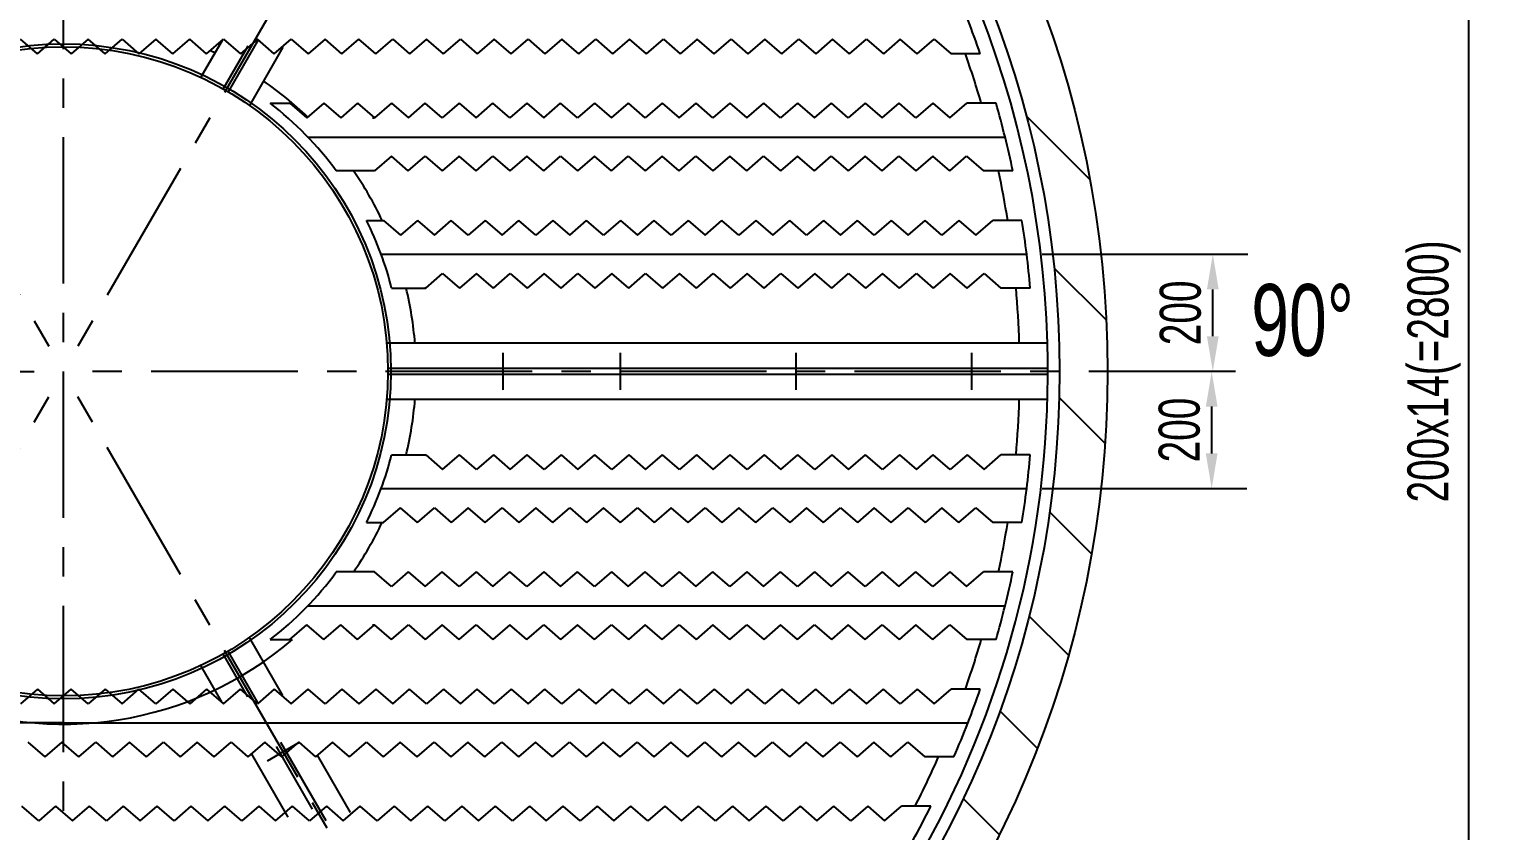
# Model space of a CAD drawing. Extents: x -2 to 23782, y -2 to 16822.
# Drawn here: x 17869 to 20384, y 4878 to 6246 of the extents above; entities that cross this region are included whole.
import ezdxf
from ezdxf.enums import TextEntityAlignment as Align

# ---------------------------------------------------------------- set-up
doc = ezdxf.new("R2010")
doc.units = 0
doc.header["$LTSCALE"] = 200
doc.header["$MEASUREMENT"] = 0
doc.linetypes.add('G', pattern=[2, 1.25, -0.25, 0.25, -0.25])
doc.layers.get('0').update_dxf_attribs({"linetype": 'CONTINUOUS'})
doc.layers.get('DEFPOINTS').update_dxf_attribs({"linetype": 'CONTINUOUS'})
for name, color, linetype in [('01', 7, 'CONTINUOUS'), ('02', 1, 'CONTINUOUS'), ('05', 4, 'G'), ('08', 1, 'CONTINUOUS'), ('11', 3, 'CONTINUOUS')]:
    doc.layers.add(name, color=color, linetype=linetype)
doc.styles.get("Standard").update_dxf_attribs({"font": 'thenor.shx', "width": 0.707, "bigfont": 'hztxt.shx'})
doc.dimstyles.new('INTE', dxfattribs={"dimscale": 20, "dimtxt": 3.5, "dimasz": 3, "dimexe": 3, "dimexo": 0, "dimgap": 1, "dimtad": 1, "dimdec": 3, "dimdsep": 46, "dimtxsty": 'Standard', "dimcen": 0, "dimclrd": 1, "dimclre": 1, "dimclrt": 3, "dimaunit": 1, "dimadec": 0, "dimazin": 0, "dimtfac": 1, "dimtdec": 4, "dimtofl": 0, "dimtmove": 0, "dimatfit": 0, "dimfxl": 0, "dimtzin": 0, "dimarcsym": 0})
doc.dimstyles.new('INTE_CIR_CIR7', dxfattribs={"dimscale": 20, "dimtxt": 3.5, "dimasz": 3, "dimexe": 3, "dimexo": 0, "dimgap": 1, "dimtad": 1, "dimtoh": 1, "dimdec": 3, "dimdsep": 46, "dimtxsty": 'Standard', "dimcen": 0, "dimclrd": 1, "dimclre": 1, "dimclrt": 3, "dimadec": 0, "dimazin": 0, "dimtfac": 1, "dimtdec": 4, "dimtmove": 0, "dimatfit": 3, "dimfxl": 0, "dimtzin": 0, "dimarcsym": 0})

# ---------------------------------------------------------------- blocks, each defined once
blk = doc.blocks.new('*D358')
at = {"color": 1, "linetype": 'ByBlock'}
for p, q in [((18859.1, 7062), (20384.4, 7062)), ((20324.4, 7002), (20324.4, 4322)), ((18859.1, 4262), (20384.4, 4262))]:
    blk.add_line(p, q, dxfattribs=at)
for points in [[(20314.4, 7002), (20334.4, 7002), (20324.4, 7062)], [(20314.4, 4322), (20334.4, 4322), (20324.4, 4262)]]:
    blk.add_solid(points, dxfattribs=at)
at = {"layer": 'DEFPOINTS', "color": 0, "linetype": 'ByBlock'}
for p in [(18859.1, 7062), (18859.1, 4262), (20324.4, 4262)]:
    blk.add_point(p, dxfattribs=at)
at = {"color": 3, "linetype": 'ByBlock', "insert": (20265.9, 5662), "char_height": 70, "attachment_point": 5, "rotation": 90}
blk.add_mtext('200x14(=2800)', dxfattribs=at)
blk = doc.blocks.new('*D359')
at = {"color": 1, "linetype": 'ByBlock'}
for p, q in [((19596.9, 5862), (19948.3, 5862)), ((19888.3, 5722), (19888.3, 5802)), ((19926.8, 5662), (19828.3, 5662))]:
    blk.add_line(p, q, dxfattribs=at)
for points in [[(19878.3, 5802), (19898.3, 5802), (19888.3, 5862)], [(19878.3, 5722), (19898.3, 5722), (19888.3, 5662)]]:
    blk.add_solid(points, dxfattribs=at)
at = {"layer": 'DEFPOINTS', "color": 0, "linetype": 'ByBlock'}
for p in [(19596.9, 5862), (19888.3, 5862), (19926.8, 5662)]:
    blk.add_point(p, dxfattribs=at)
at = {"color": 3, "linetype": 'ByBlock', "insert": (19833.3, 5762), "char_height": 70, "attachment_point": 5, "rotation": 90}
blk.add_mtext('200', dxfattribs=at)
blk = doc.blocks.new('*D360')
at = {"color": 1, "linetype": 'ByBlock'}
for p, q in [((19926.8, 5662), (19826.4, 5662)), ((19886.4, 5522), (19886.4, 5602)), ((19596.9, 5462), (19946.4, 5462))]:
    blk.add_line(p, q, dxfattribs=at)
for points in [[(19876.4, 5602), (19896.4, 5602), (19886.4, 5662)], [(19876.4, 5522), (19896.4, 5522), (19886.4, 5462)]]:
    blk.add_solid(points, dxfattribs=at)
at = {"layer": 'DEFPOINTS', "color": 0, "linetype": 'ByBlock'}
for p in [(19886.4, 5662), (19926.8, 5662), (19596.9, 5462)]:
    blk.add_point(p, dxfattribs=at)
at = {"color": 3, "linetype": 'ByBlock', "insert": (19831.4, 5562), "char_height": 70, "attachment_point": 5, "rotation": 90}
blk.add_mtext('200', dxfattribs=at)

msp = doc.modelspace()

# ---------------------------------------------------------------- hatches: boundary and pattern name
at = {"layer": '02'}
h = msp.add_hatch(dxfattribs=at)
h.set_pattern_fill('ANSI31', color=256, scale=1200, angle=90, style=0)
edge = h.paths.add_edge_path(flags=16)
edge.add_arc((17926.8414, 5662.0495), 1700, 0, 360)
edge = h.paths.add_edge_path()
edge.add_arc((17926.8414, 5662.0495), 1782, 0, 360)

# ---------------------------------------------------------------- linework, layer by layer
at = {"layer": '01'}
for p, q in [((17882.6298, 6204.2995), (17853.7598, 6229.2995)), ((17882.6298, 6204.2995), (17911.4998, 6229.2995)), ((17911.4998, 6229.2995), (17940.3698, 6204.2995)), ((17969.2398, 6229.2995), (17940.3698, 6204.2995)), ((17998.1098, 6204.2995), (17969.2398, 6229.2995)), ((17998.1098, 6204.2995), (18026.9798, 6229.2995)), ((18026.9798, 6229.2995), (18055.8498, 6204.2995)), ((18084.7198, 6229.2995), (18055.8498, 6204.2995)), ((18113.5898, 6204.2995), (18084.7198, 6229.2995)), ((18113.5898, 6204.2995), (18142.4598, 6229.2995)), ((18171.3298, 6204.2995), (18142.4598, 6229.2995)), ((18197.6359, 6227.0794), (18161.2305, 6164.0234)), ((18171.3298, 6204.2995), (18200.1998, 6229.2995)), ((18241.5895, 6217.2093), (18199.5, 6144.3081)), ((18200.1998, 6229.2995), (18229.0698, 6204.2995)), ((18259.3912, 6228.0427), (18208.1603, 6139.3081)), ((18257.9398, 6229.2995), (18229.0698, 6204.2995)), ((18301.6357, 6215.2122), (18244.369, 6116.0234)), ((18286.8098, 6204.2995), (18257.9398, 6229.2995)), ((18286.8098, 6204.2995), (18315.6798, 6229.2995)), ((18315.6798, 6229.2995), (18344.5498, 6204.2995)), ((18373.4198, 6229.2995), (18344.5498, 6204.2995)), ((18402.2898, 6204.2995), (18373.4198, 6229.2995)), ((18402.2898, 6204.2995), (18431.1598, 6229.2995)), ((18460.0298, 6204.2995), (18431.1598, 6229.2995)), ((18460.0298, 6204.2995), (18488.8998, 6229.2995)), ((18488.8998, 6229.2995), (18517.7698, 6204.2995)), ((18546.6398, 6229.2995), (18517.7698, 6204.2995)), ((18575.5098, 6204.2995), (18546.6398, 6229.2995)), ((18575.5098, 6204.2995), (18604.3798, 6229.2995)), ((18604.3798, 6229.2995), (18633.2498, 6204.2995)), ((18662.1198, 6229.2995), (18633.2498, 6204.2995)), ((18690.9898, 6204.2995), (18662.1198, 6229.2995)), ((18690.9898, 6204.2995), (18719.8598, 6229.2995)), ((18719.8598, 6229.2995), (18748.7298, 6204.2995)), ((18777.5998, 6229.2995), (18748.7298, 6204.2995)), ((18806.4698, 6204.2995), (18777.5998, 6229.2995)), ((18806.4698, 6204.2995), (18835.3398, 6229.2995)), ((18835.3398, 6229.2995), (18864.2098, 6204.2995)), ((18893.0798, 6229.2995), (18864.2098, 6204.2995)), ((18921.9498, 6204.2995), (18893.0798, 6229.2995)), ((18921.9498, 6204.2995), (18950.8198, 6229.2995)), ((18950.8198, 6229.2995), (18979.6898, 6204.2995)), ((19008.5598, 6229.2995), (18979.6898, 6204.2995)), ((19037.4298, 6204.2995), (19008.5598, 6229.2995)), ((19037.4298, 6204.2995), (19066.2998, 6229.2995)), ((19066.2998, 6229.2995), (19095.1698, 6204.2995)), ((19124.0398, 6229.2995), (19095.1698, 6204.2995)), ((19152.9098, 6204.2995), (19124.0398, 6229.2995)), ((19152.9098, 6204.2995), (19181.7798, 6229.2995)), ((19181.7798, 6229.2995), (19210.6498, 6204.2995)), ((19239.5198, 6229.2995), (19210.6498, 6204.2995)), ((19268.3898, 6204.2995), (19239.5198, 6229.2995)), ((19268.3898, 6204.2995), (19297.2598, 6229.2995)), ((19297.2598, 6229.2995), (19326.1298, 6204.2995)), ((19354.9998, 6229.2995), (19326.1298, 6204.2995)), ((19383.8698, 6204.2995), (19354.9998, 6229.2995)), ((19383.8698, 6204.2995), (19412.7398, 6229.2995)), ((19412.7398, 6229.2995), (19441.6098, 6204.2995)), ((19491.6098, 6204.2995), (19441.6098, 6204.2995)), ((18279.7563, 6119.7995), (18313.5816, 6119.7995)), ((18313.5816, 6119.7995), (18342.4516, 6094.7995)), ((18371.3216, 6119.7995), (18342.4516, 6094.7995)), ((18371.3216, 6119.7995), (18400.1916, 6094.7995)), ((18429.0616, 6119.7995), (18400.1916, 6094.7995)), ((18429.0616, 6119.7995), (18457.9316, 6094.7995)), ((18486.8016, 6119.7995), (18457.9316, 6094.7995)), ((18486.8016, 6119.7995), (18515.6716, 6094.7995)), ((18515.6716, 6094.7995), (18544.5416, 6119.7995)), ((18573.4116, 6094.7995), (18544.5416, 6119.7995)), ((18602.2816, 6119.7995), (18573.4116, 6094.7995)), ((18602.2816, 6119.7995), (18631.1516, 6094.7995)), ((18631.1516, 6094.7995), (18660.0216, 6119.7995)), ((18688.8916, 6094.7995), (18660.0216, 6119.7995)), ((18717.7616, 6119.7995), (18688.8916, 6094.7995)), ((18717.7616, 6119.7995), (18746.6316, 6094.7995)), ((18746.6316, 6094.7995), (18775.5016, 6119.7995)), ((18804.3716, 6094.7995), (18775.5016, 6119.7995)), ((18833.2416, 6119.7995), (18804.3716, 6094.7995)), ((18833.2416, 6119.7995), (18862.1116, 6094.7995)), ((18862.1116, 6094.7995), (18890.9816, 6119.7995)), ((18919.8516, 6094.7995), (18890.9816, 6119.7995)), ((18948.7216, 6119.7995), (18919.8516, 6094.7995)), ((18948.7216, 6119.7995), (18977.5916, 6094.7995)), ((18977.5916, 6094.7995), (19006.4616, 6119.7995)), ((19035.3316, 6094.7995), (19006.4616, 6119.7995)), ((19064.2016, 6119.7995), (19035.3316, 6094.7995)), ((19064.2016, 6119.7995), (19093.0716, 6094.7995)), ((19093.0716, 6094.7995), (19121.9416, 6119.7995)), ((19150.8116, 6094.7995), (19121.9416, 6119.7995)), ((19179.6816, 6119.7995), (19150.8116, 6094.7995)), ((19179.6816, 6119.7995), (19208.5516, 6094.7995)), ((19208.5516, 6094.7995), (19237.4216, 6119.7995)), ((19266.2916, 6094.7995), (19237.4216, 6119.7995)), ((19295.1616, 6119.7995), (19266.2916, 6094.7995)), ((19295.1616, 6119.7995), (19324.0316, 6094.7995)), ((19324.0316, 6094.7995), (19352.9016, 6119.7995)), ((19381.7716, 6094.7995), (19352.9016, 6119.7995)), ((19410.6416, 6119.7995), (19381.7716, 6094.7995)), ((19410.6416, 6119.7995), (19439.5116, 6094.7995)), ((19439.5116, 6094.7995), (19468.3816, 6119.7995)), ((19518.3816, 6119.7995), (19468.3816, 6119.7995)), ((18454.3763, 6094.7995), (18457.9316, 6094.7995)), ((18344.0752, 6062.0495), (19533.8682, 6062.0495)), ((18486.7, 6029.2995), (18457.83, 6004.2995)), ((18515.57, 6004.2995), (18486.7, 6029.2995)), ((18515.57, 6004.2995), (18544.44, 6029.2995)), ((18544.44, 6029.2995), (18573.31, 6004.2995)), ((18602.18, 6029.2995), (18573.31, 6004.2995)), ((18631.05, 6004.2995), (18602.18, 6029.2995)), ((18631.05, 6004.2995), (18659.92, 6029.2995)), ((18659.92, 6029.2995), (18688.79, 6004.2995)), ((18717.66, 6029.2995), (18688.79, 6004.2995)), ((18746.53, 6004.2995), (18717.66, 6029.2995)), ((18746.53, 6004.2995), (18775.4, 6029.2995)), ((18775.4, 6029.2995), (18804.27, 6004.2995)), ((18833.14, 6029.2995), (18804.27, 6004.2995)), ((18862.01, 6004.2995), (18833.14, 6029.2995)), ((18862.01, 6004.2995), (18890.88, 6029.2995)), ((18890.88, 6029.2995), (18919.75, 6004.2995)), ((18948.62, 6029.2995), (18919.75, 6004.2995)), ((18977.49, 6004.2995), (18948.62, 6029.2995)), ((18977.49, 6004.2995), (19006.36, 6029.2995)), ((19006.36, 6029.2995), (19035.23, 6004.2995)), ((19064.1, 6029.2995), (19035.23, 6004.2995)), ((19092.97, 6004.2995), (19064.1, 6029.2995)), ((19092.97, 6004.2995), (19121.84, 6029.2995)), ((19121.84, 6029.2995), (19150.71, 6004.2995)), ((19179.58, 6029.2995), (19150.71, 6004.2995)), ((19208.45, 6004.2995), (19179.58, 6029.2995)), ((19208.45, 6004.2995), (19237.32, 6029.2995)), ((19237.32, 6029.2995), (19266.19, 6004.2995)), ((19295.06, 6029.2995), (19266.19, 6004.2995)), ((19323.93, 6004.2995), (19295.06, 6029.2995)), ((19323.93, 6004.2995), (19352.8, 6029.2995)), ((19352.8, 6029.2995), (19381.67, 6004.2995)), ((19410.54, 6029.2995), (19381.67, 6004.2995)), ((19439.41, 6004.2995), (19410.54, 6029.2995)), ((19439.41, 6004.2995), (19468.28, 6029.2995)), ((19468.28, 6029.2995), (19497.15, 6004.2995)), ((18457.83, 6004.2995), (18392.6192, 6004.2995)), ((19547.15, 6004.2995), (19497.15, 6004.2995)), ((18444.1894, 5919.7995), (18473.4004, 5919.7995)), ((18473.4004, 5919.7995), (18502.2704, 5894.7995)), ((18531.1404, 5919.7995), (18502.2704, 5894.7995)), ((18531.1404, 5919.7995), (18560.0104, 5894.7995)), ((18560.0104, 5894.7995), (18588.8804, 5919.7995)), ((18617.7504, 5894.7995), (18588.8804, 5919.7995)), ((18646.6204, 5919.7995), (18617.7504, 5894.7995)), ((18646.6204, 5919.7995), (18675.4904, 5894.7995)), ((18675.4904, 5894.7995), (18704.3604, 5919.7995)), ((18733.2304, 5894.7995), (18704.3604, 5919.7995)), ((18762.1004, 5919.7995), (18733.2304, 5894.7995)), ((18762.1004, 5919.7995), (18790.9704, 5894.7995)), ((18790.9704, 5894.7995), (18819.8404, 5919.7995)), ((18848.7104, 5894.7995), (18819.8404, 5919.7995)), ((18877.5804, 5919.7995), (18848.7104, 5894.7995)), ((18877.5804, 5919.7995), (18906.4504, 5894.7995)), ((18906.4504, 5894.7995), (18935.3204, 5919.7995)), ((18964.1904, 5894.7995), (18935.3204, 5919.7995)), ((18993.0604, 5919.7995), (18964.1904, 5894.7995)), ((18993.0604, 5919.7995), (19021.9304, 5894.7995)), ((19021.9304, 5894.7995), (19050.8004, 5919.7995)), ((19079.6704, 5894.7995), (19050.8004, 5919.7995)), ((19108.5404, 5919.7995), (19079.6704, 5894.7995)), ((19108.5404, 5919.7995), (19137.4104, 5894.7995)), ((19137.4104, 5894.7995), (19166.2804, 5919.7995)), ((19195.1504, 5894.7995), (19166.2804, 5919.7995)), ((19224.0204, 5919.7995), (19195.1504, 5894.7995)), ((19224.0204, 5919.7995), (19252.8904, 5894.7995)), ((19252.8904, 5894.7995), (19281.7604, 5919.7995)), ((19310.6304, 5894.7995), (19281.7604, 5919.7995)), ((19339.5004, 5919.7995), (19310.6304, 5894.7995)), ((19339.5004, 5919.7995), (19368.3704, 5894.7995)), ((19368.3704, 5894.7995), (19397.2404, 5919.7995)), ((19426.1104, 5894.7995), (19397.2404, 5919.7995)), ((19454.9804, 5919.7995), (19426.1104, 5894.7995)), ((19454.9804, 5919.7995), (19483.8504, 5894.7995)), ((19483.8504, 5894.7995), (19512.7204, 5919.7995)), ((19562.7204, 5919.7995), (19512.7204, 5919.7995)), ((18469.1365, 5862.0495), (19570.7803, 5862.0495)), ((18545.2008, 5804.2995), (18574.0708, 5829.2995)), ((18574.0708, 5829.2995), (18602.9408, 5804.2995)), ((18631.8108, 5829.2995), (18602.9408, 5804.2995)), ((18660.6808, 5804.2995), (18631.8108, 5829.2995)), ((18660.6808, 5804.2995), (18689.5508, 5829.2995)), ((18689.5508, 5829.2995), (18718.4208, 5804.2995)), ((18747.2908, 5829.2995), (18718.4208, 5804.2995)), ((18776.1608, 5804.2995), (18747.2908, 5829.2995)), ((18776.1608, 5804.2995), (18805.0308, 5829.2995)), ((18805.0308, 5829.2995), (18833.9008, 5804.2995)), ((18862.7708, 5829.2995), (18833.9008, 5804.2995)), ((18891.6408, 5804.2995), (18862.7708, 5829.2995)), ((18891.6408, 5804.2995), (18920.5108, 5829.2995)), ((18920.5108, 5829.2995), (18949.3808, 5804.2995)), ((18978.2508, 5829.2995), (18949.3808, 5804.2995)), ((19007.1208, 5804.2995), (18978.2508, 5829.2995)), ((19007.1208, 5804.2995), (19035.9908, 5829.2995)), ((19035.9908, 5829.2995), (19064.8608, 5804.2995)), ((19093.7308, 5829.2995), (19064.8608, 5804.2995)), ((19122.6008, 5804.2995), (19093.7308, 5829.2995)), ((19122.6008, 5804.2995), (19151.4708, 5829.2995)), ((19151.4708, 5829.2995), (19180.3408, 5804.2995)), ((19209.2108, 5829.2995), (19180.3408, 5804.2995)), ((19238.0808, 5804.2995), (19209.2108, 5829.2995)), ((19238.0808, 5804.2995), (19266.9508, 5829.2995)), ((19266.9508, 5829.2995), (19295.8208, 5804.2995)), ((19324.6908, 5829.2995), (19295.8208, 5804.2995)), ((19353.5608, 5804.2995), (19324.6908, 5829.2995)), ((19353.5608, 5804.2995), (19382.4308, 5829.2995)), ((19382.4308, 5829.2995), (19411.3008, 5804.2995)), ((19440.1708, 5829.2995), (19411.3008, 5804.2995)), ((19469.0408, 5804.2995), (19440.1708, 5829.2995)), ((19469.0408, 5804.2995), (19497.9108, 5829.2995)), ((19497.9108, 5829.2995), (19526.7808, 5804.2995)), ((18487.0636, 5804.2995), (18545.2008, 5804.2995)), ((18543.9727, 5804.2995), (18543.9727, 5805.363)), ((18545.2008, 5804.2995), (18543.9727, 5805.363)), ((19576.7808, 5804.2995), (19526.7808, 5804.2995)), ((19606.1556, 5710.0495), (18478.7581, 5710.0495)), ((19606.834, 5667.0495), (18480.8189, 5667.0495)), ((19606.834, 5657.0495), (18480.8189, 5657.0495)), ((19606.1556, 5614.0495), (18478.7581, 5614.0495)), ((18487.0636, 5519.7995), (18545.2008, 5519.7995)), ((18545.2008, 5519.7995), (18543.9727, 5518.7361)), ((18543.9727, 5519.7995), (18543.9727, 5518.7361)), ((18545.2008, 5519.7995), (18574.0708, 5494.7995)), ((18574.0708, 5494.7995), (18602.9408, 5519.7995)), ((18631.8108, 5494.7995), (18602.9408, 5519.7995)), ((18660.6808, 5519.7995), (18631.8108, 5494.7995)), ((18660.6808, 5519.7995), (18689.5508, 5494.7995)), ((18689.5508, 5494.7995), (18718.4208, 5519.7995)), ((18747.2908, 5494.7995), (18718.4208, 5519.7995)), ((18776.1608, 5519.7995), (18747.2908, 5494.7995)), ((18776.1608, 5519.7995), (18805.0308, 5494.7995)), ((18805.0308, 5494.7995), (18833.9008, 5519.7995)), ((18862.7708, 5494.7995), (18833.9008, 5519.7995)), ((18891.6408, 5519.7995), (18862.7708, 5494.7995)), ((18891.6408, 5519.7995), (18920.5108, 5494.7995)), ((18920.5108, 5494.7995), (18949.3808, 5519.7995)), ((18978.2508, 5494.7995), (18949.3808, 5519.7995)), ((19007.1208, 5519.7995), (18978.2508, 5494.7995)), ((19007.1208, 5519.7995), (19035.9908, 5494.7995)), ((19035.9908, 5494.7995), (19064.8608, 5519.7995)), ((19093.7308, 5494.7995), (19064.8608, 5519.7995)), ((19122.6008, 5519.7995), (19093.7308, 5494.7995)), ((19122.6008, 5519.7995), (19151.4708, 5494.7995)), ((19151.4708, 5494.7995), (19180.3408, 5519.7995)), ((19209.2108, 5494.7995), (19180.3408, 5519.7995)), ((19238.0808, 5519.7995), (19209.2108, 5494.7995)), ((19238.0808, 5519.7995), (19266.9508, 5494.7995)), ((19266.9508, 5494.7995), (19295.8208, 5519.7995)), ((19324.6908, 5494.7995), (19295.8208, 5519.7995)), ((19353.5608, 5519.7995), (19324.6908, 5494.7995)), ((19353.5608, 5519.7995), (19382.4308, 5494.7995)), ((19382.4308, 5494.7995), (19411.3008, 5519.7995)), ((19440.1708, 5494.7995), (19411.3008, 5519.7995)), ((19469.0408, 5519.7995), (19440.1708, 5494.7995)), ((19469.0408, 5519.7995), (19497.9108, 5494.7995)), ((19497.9108, 5494.7995), (19526.7808, 5519.7995)), ((19576.7808, 5519.7995), (19526.7808, 5519.7995)), ((18469.1365, 5462.0495), (19570.7803, 5462.0495)), ((18473.4004, 5404.2995), (18502.2704, 5429.2995)), ((18531.1404, 5404.2995), (18502.2704, 5429.2995)), ((18531.1404, 5404.2995), (18560.0104, 5429.2995)), ((18560.0104, 5429.2995), (18588.8804, 5404.2995)), ((18617.7504, 5429.2995), (18588.8804, 5404.2995)), ((18646.6204, 5404.2995), (18617.7504, 5429.2995)), ((18646.6204, 5404.2995), (18675.4904, 5429.2995)), ((18675.4904, 5429.2995), (18704.3604, 5404.2995)), ((18733.2304, 5429.2995), (18704.3604, 5404.2995)), ((18762.1004, 5404.2995), (18733.2304, 5429.2995)), ((18762.1004, 5404.2995), (18790.9704, 5429.2995)), ((18790.9704, 5429.2995), (18819.8404, 5404.2995)), ((18848.7104, 5429.2995), (18819.8404, 5404.2995)), ((18877.5804, 5404.2995), (18848.7104, 5429.2995)), ((18877.5804, 5404.2995), (18906.4504, 5429.2995)), ((18906.4504, 5429.2995), (18935.3204, 5404.2995)), ((18964.1904, 5429.2995), (18935.3204, 5404.2995)), ((18993.0604, 5404.2995), (18964.1904, 5429.2995)), ((18993.0604, 5404.2995), (19021.9304, 5429.2995)), ((19021.9304, 5429.2995), (19050.8004, 5404.2995)), ((19079.6704, 5429.2995), (19050.8004, 5404.2995)), ((19108.5404, 5404.2995), (19079.6704, 5429.2995)), ((19108.5404, 5404.2995), (19137.4104, 5429.2995)), ((19137.4104, 5429.2995), (19166.2804, 5404.2995)), ((19195.1504, 5429.2995), (19166.2804, 5404.2995)), ((19224.0204, 5404.2995), (19195.1504, 5429.2995)), ((19224.0204, 5404.2995), (19252.8904, 5429.2995)), ((19252.8904, 5429.2995), (19281.7604, 5404.2995)), ((19310.6304, 5429.2995), (19281.7604, 5404.2995)), ((19339.5004, 5404.2995), (19310.6304, 5429.2995)), ((19339.5004, 5404.2995), (19368.3704, 5429.2995)), ((19368.3704, 5429.2995), (19397.2404, 5404.2995)), ((19426.1104, 5429.2995), (19397.2404, 5404.2995)), ((19454.9804, 5404.2995), (19426.1104, 5429.2995)), ((19454.9804, 5404.2995), (19483.8504, 5429.2995)), ((19483.8504, 5429.2995), (19512.7204, 5404.2995)), ((18444.1894, 5404.2995), (18473.4004, 5404.2995)), ((19562.7204, 5404.2995), (19512.7204, 5404.2995)), ((18457.83, 5319.7995), (18392.6192, 5319.7995)), ((18486.7, 5294.7995), (18457.83, 5319.7995)), ((18515.57, 5319.7995), (18486.7, 5294.7995)), ((18515.57, 5319.7995), (18544.44, 5294.7995)), ((18544.44, 5294.7995), (18573.31, 5319.7995)), ((18602.18, 5294.7995), (18573.31, 5319.7995)), ((18631.05, 5319.7995), (18602.18, 5294.7995)), ((18631.05, 5319.7995), (18659.92, 5294.7995)), ((18659.92, 5294.7995), (18688.79, 5319.7995)), ((18717.66, 5294.7995), (18688.79, 5319.7995)), ((18746.53, 5319.7995), (18717.66, 5294.7995)), ((18746.53, 5319.7995), (18775.4, 5294.7995)), ((18775.4, 5294.7995), (18804.27, 5319.7995)), ((18833.14, 5294.7995), (18804.27, 5319.7995)), ((18862.01, 5319.7995), (18833.14, 5294.7995)), ((18862.01, 5319.7995), (18890.88, 5294.7995)), ((18890.88, 5294.7995), (18919.75, 5319.7995)), ((18948.62, 5294.7995), (18919.75, 5319.7995)), ((18977.49, 5319.7995), (18948.62, 5294.7995)), ((18977.49, 5319.7995), (19006.36, 5294.7995)), ((19006.36, 5294.7995), (19035.23, 5319.7995)), ((19064.1, 5294.7995), (19035.23, 5319.7995)), ((19092.97, 5319.7995), (19064.1, 5294.7995)), ((19092.97, 5319.7995), (19121.84, 5294.7995)), ((19121.84, 5294.7995), (19150.71, 5319.7995)), ((19179.58, 5294.7995), (19150.71, 5319.7995)), ((19208.45, 5319.7995), (19179.58, 5294.7995)), ((19208.45, 5319.7995), (19237.32, 5294.7995)), ((19237.32, 5294.7995), (19266.19, 5319.7995)), ((19295.06, 5294.7995), (19266.19, 5319.7995)), ((19323.93, 5319.7995), (19295.06, 5294.7995)), ((19323.93, 5319.7995), (19352.8, 5294.7995)), ((19352.8, 5294.7995), (19381.67, 5319.7995)), ((19410.54, 5294.7995), (19381.67, 5319.7995)), ((19439.41, 5319.7995), (19410.54, 5294.7995)), ((19439.41, 5319.7995), (19468.28, 5294.7995)), ((19468.28, 5294.7995), (19497.15, 5319.7995)), ((19547.15, 5319.7995), (19497.15, 5319.7995)), ((18344.0752, 5262.0495), (19533.8682, 5262.0495)), ((18301.6357, 5108.8868), (18244.369, 5208.0757)), ((18313.5816, 5204.2995), (18342.4516, 5229.2995)), ((18371.3216, 5204.2995), (18342.4516, 5229.2995)), ((18371.3216, 5204.2995), (18400.1916, 5229.2995)), ((18429.0616, 5204.2995), (18400.1916, 5229.2995)), ((18429.0616, 5204.2995), (18457.9316, 5229.2995)), ((18454.3763, 5229.2995), (18457.9316, 5229.2995)), ((18486.8016, 5204.2995), (18457.9316, 5229.2995)), ((18486.8016, 5204.2995), (18515.6716, 5229.2995)), ((18515.6716, 5229.2995), (18544.5416, 5204.2995)), ((18573.4116, 5229.2995), (18544.5416, 5204.2995)), ((18602.2816, 5204.2995), (18573.4116, 5229.2995)), ((18602.2816, 5204.2995), (18631.1516, 5229.2995)), ((18631.1516, 5229.2995), (18660.0216, 5204.2995)), ((18688.8916, 5229.2995), (18660.0216, 5204.2995)), ((18717.7616, 5204.2995), (18688.8916, 5229.2995)), ((18717.7616, 5204.2995), (18746.6316, 5229.2995)), ((18746.6316, 5229.2995), (18775.5016, 5204.2995)), ((18804.3716, 5229.2995), (18775.5016, 5204.2995)), ((18833.2416, 5204.2995), (18804.3716, 5229.2995)), ((18833.2416, 5204.2995), (18862.1116, 5229.2995)), ((18862.1116, 5229.2995), (18890.9816, 5204.2995)), ((18919.8516, 5229.2995), (18890.9816, 5204.2995)), ((18948.7216, 5204.2995), (18919.8516, 5229.2995)), ((18948.7216, 5204.2995), (18977.5916, 5229.2995)), ((18977.5916, 5229.2995), (19006.4616, 5204.2995)), ((19035.3316, 5229.2995), (19006.4616, 5204.2995)), ((19064.2016, 5204.2995), (19035.3316, 5229.2995)), ((19064.2016, 5204.2995), (19093.0716, 5229.2995)), ((19093.0716, 5229.2995), (19121.9416, 5204.2995)), ((19150.8116, 5229.2995), (19121.9416, 5204.2995)), ((19179.6816, 5204.2995), (19150.8116, 5229.2995)), ((19179.6816, 5204.2995), (19208.5516, 5229.2995)), ((19208.5516, 5229.2995), (19237.4216, 5204.2995)), ((19266.2916, 5229.2995), (19237.4216, 5204.2995)), ((19295.1616, 5204.2995), (19266.2916, 5229.2995)), ((19295.1616, 5204.2995), (19324.0316, 5229.2995)), ((19324.0316, 5229.2995), (19352.9016, 5204.2995)), ((19381.7716, 5229.2995), (19352.9016, 5204.2995)), ((19410.6416, 5204.2995), (19381.7716, 5229.2995)), ((19410.6416, 5204.2995), (19439.5116, 5229.2995)), ((19439.5116, 5229.2995), (19468.3816, 5204.2995)), ((18259.3912, 5096.0564), (18208.1603, 5184.791)), ((18279.7563, 5204.2995), (18313.5816, 5204.2995)), ((19518.3816, 5204.2995), (19468.3816, 5204.2995)), ((18197.6359, 5097.0197), (18161.2305, 5160.0757)), ((18241.5895, 5106.8898), (18199.5, 5179.791)), ((17882.6298, 5119.7995), (17853.7598, 5094.7995)), ((17882.6298, 5119.7995), (17911.4998, 5094.7995)), ((17911.4998, 5094.7995), (17940.3698, 5119.7995)), ((17969.2398, 5094.7995), (17940.3698, 5119.7995)), ((17998.1098, 5119.7995), (17969.2398, 5094.7995)), ((17998.1098, 5119.7995), (18026.9798, 5094.7995)), ((18026.9798, 5094.7995), (18055.8498, 5119.7995)), ((18084.7198, 5094.7995), (18055.8498, 5119.7995)), ((18113.5898, 5119.7995), (18084.7198, 5094.7995)), ((18113.5898, 5119.7995), (18142.4598, 5094.7995)), ((18171.3298, 5119.7995), (18142.4598, 5094.7995)), ((18171.3298, 5119.7995), (18200.1998, 5094.7995)), ((18200.1998, 5094.7995), (18229.0698, 5119.7995)), ((18257.9398, 5094.7995), (18229.0698, 5119.7995)), ((18286.8098, 5119.7995), (18257.9398, 5094.7995)), ((18286.8098, 5119.7995), (18315.6798, 5094.7995)), ((18315.6798, 5094.7995), (18344.5498, 5119.7995)), ((18373.4198, 5094.7995), (18344.5498, 5119.7995)), ((18402.2898, 5119.7995), (18373.4198, 5094.7995)), ((18402.2898, 5119.7995), (18431.1598, 5094.7995)), ((18460.0298, 5119.7995), (18431.1598, 5094.7995)), ((18460.0298, 5119.7995), (18488.8998, 5094.7995)), ((18488.8998, 5094.7995), (18517.7698, 5119.7995)), ((18546.6398, 5094.7995), (18517.7698, 5119.7995)), ((18575.5098, 5119.7995), (18546.6398, 5094.7995)), ((18575.5098, 5119.7995), (18604.3798, 5094.7995)), ((18604.3798, 5094.7995), (18633.2498, 5119.7995)), ((18662.1198, 5094.7995), (18633.2498, 5119.7995)), ((18690.9898, 5119.7995), (18662.1198, 5094.7995)), ((18690.9898, 5119.7995), (18719.8598, 5094.7995)), ((18719.8598, 5094.7995), (18748.7298, 5119.7995)), ((18777.5998, 5094.7995), (18748.7298, 5119.7995)), ((18806.4698, 5119.7995), (18777.5998, 5094.7995)), ((18806.4698, 5119.7995), (18835.3398, 5094.7995)), ((18835.3398, 5094.7995), (18864.2098, 5119.7995)), ((18893.0798, 5094.7995), (18864.2098, 5119.7995)), ((18921.9498, 5119.7995), (18893.0798, 5094.7995)), ((18921.9498, 5119.7995), (18950.8198, 5094.7995)), ((18950.8198, 5094.7995), (18979.6898, 5119.7995)), ((19008.5598, 5094.7995), (18979.6898, 5119.7995)), ((19037.4298, 5119.7995), (19008.5598, 5094.7995)), ((19037.4298, 5119.7995), (19066.2998, 5094.7995)), ((19066.2998, 5094.7995), (19095.1698, 5119.7995)), ((19124.0398, 5094.7995), (19095.1698, 5119.7995)), ((19152.9098, 5119.7995), (19124.0398, 5094.7995)), ((19152.9098, 5119.7995), (19181.7798, 5094.7995)), ((19181.7798, 5094.7995), (19210.6498, 5119.7995)), ((19239.5198, 5094.7995), (19210.6498, 5119.7995)), ((19268.3898, 5119.7995), (19239.5198, 5094.7995)), ((19268.3898, 5119.7995), (19297.2598, 5094.7995)), ((19297.2598, 5094.7995), (19326.1298, 5119.7995)), ((19354.9998, 5094.7995), (19326.1298, 5119.7995)), ((19383.8698, 5119.7995), (19354.9998, 5094.7995)), ((19383.8698, 5119.7995), (19412.7398, 5094.7995)), ((19412.7398, 5094.7995), (19441.6098, 5119.7995)), ((19491.6098, 5119.7995), (19441.6098, 5119.7995)), ((17926.8414, 5062.0495), (16383.2952, 5062.0495)), ((17926.8414, 5062.0495), (19470.3877, 5062.0495)), ((17866.5669, 5029.2995), (17895.4369, 5004.2995)), ((17924.3069, 5029.2995), (17895.4369, 5004.2995)), ((17953.1769, 5004.2995), (17924.3069, 5029.2995)), ((17953.1769, 5004.2995), (17982.0469, 5029.2995)), ((17982.0469, 5029.2995), (18010.9169, 5004.2995)), ((18039.7869, 5029.2995), (18010.9169, 5004.2995)), ((18068.6569, 5004.2995), (18039.7869, 5029.2995)), ((18068.6569, 5004.2995), (18097.5269, 5029.2995)), ((18097.5269, 5029.2995), (18126.3969, 5004.2995)), ((18155.2669, 5029.2995), (18126.3969, 5004.2995)), ((18184.1369, 5004.2995), (18155.2669, 5029.2995)), ((18184.1369, 5004.2995), (18213.0069, 5029.2995)), ((18213.0069, 5029.2995), (18241.8769, 5004.2995)), ((18270.7469, 5029.2995), (18241.8769, 5004.2995)), ((18310.7577, 4901.087), (18248.0711, 5009.6634)), ((18299.6169, 5004.2995), (18270.7469, 5029.2995)), ((18352.3234, 4915.0932), (18290.581, 5022.0341)), ((18375.4154, 4895.0967), (18298.2792, 5028.7004)), ((18299.6169, 5004.2995), (18328.4869, 5029.2995)), ((18328.4869, 5029.2995), (18357.3569, 5004.2995)), ((18386.2269, 5029.2995), (18357.3569, 5004.2995)), ((18416.981, 4909.1029), (18360.4652, 5006.9911)), ((18415.0969, 5004.2995), (18386.2269, 5029.2995)), ((18415.0969, 5004.2995), (18443.9669, 5029.2995)), ((18443.9669, 5029.2995), (18472.8369, 5004.2995)), ((18501.7069, 5029.2995), (18472.8369, 5004.2995)), ((18530.5769, 5004.2995), (18501.7069, 5029.2995)), ((18530.5769, 5004.2995), (18559.4469, 5029.2995)), ((18559.4469, 5029.2995), (18588.3169, 5004.2995)), ((18617.1869, 5029.2995), (18588.3169, 5004.2995)), ((18646.0569, 5004.2995), (18617.1869, 5029.2995)), ((18646.0569, 5004.2995), (18674.9269, 5029.2995)), ((18674.9269, 5029.2995), (18703.7969, 5004.2995)), ((18732.6669, 5029.2995), (18703.7969, 5004.2995)), ((18761.5369, 5004.2995), (18732.6669, 5029.2995)), ((18761.5369, 5004.2995), (18790.4069, 5029.2995)), ((18790.4069, 5029.2995), (18819.2769, 5004.2995)), ((18848.1469, 5029.2995), (18819.2769, 5004.2995)), ((18877.0169, 5004.2995), (18848.1469, 5029.2995)), ((18877.0169, 5004.2995), (18905.8869, 5029.2995)), ((18905.8869, 5029.2995), (18934.7569, 5004.2995)), ((18963.6269, 5029.2995), (18934.7569, 5004.2995)), ((18992.4969, 5004.2995), (18963.6269, 5029.2995)), ((18992.4969, 5004.2995), (19021.3669, 5029.2995)), ((19021.3669, 5029.2995), (19050.2369, 5004.2995)), ((19079.1069, 5029.2995), (19050.2369, 5004.2995)), ((19107.9769, 5004.2995), (19079.1069, 5029.2995)), ((19107.9769, 5004.2995), (19136.8469, 5029.2995)), ((19136.8469, 5029.2995), (19165.7169, 5004.2995)), ((19194.5869, 5029.2995), (19165.7169, 5004.2995)), ((19223.4569, 5004.2995), (19194.5869, 5029.2995)), ((19223.4569, 5004.2995), (19252.3269, 5029.2995)), ((19252.3269, 5029.2995), (19281.1969, 5004.2995)), ((19310.0669, 5029.2995), (19281.1969, 5004.2995)), ((19338.9369, 5004.2995), (19310.0669, 5029.2995)), ((19338.9369, 5004.2995), (19367.8069, 5029.2995)), ((19367.8069, 5029.2995), (19396.6769, 5004.2995)), ((19446.6769, 5004.2995), (19396.6769, 5004.2995)), ((17884.8768, 4894.7995), (17856.0068, 4919.7995)), ((17913.7468, 4919.7995), (17884.8768, 4894.7995)), ((17913.7468, 4919.7995), (17942.6168, 4894.7995)), ((17942.6168, 4894.7995), (17971.4868, 4919.7995)), ((18000.3568, 4894.7995), (17971.4868, 4919.7995)), ((18029.2268, 4919.7995), (18000.3568, 4894.7995)), ((18029.2268, 4919.7995), (18058.0968, 4894.7995)), ((18058.0968, 4894.7995), (18086.9668, 4919.7995)), ((18115.8368, 4894.7995), (18086.9668, 4919.7995)), ((18144.7068, 4919.7995), (18115.8368, 4894.7995)), ((18144.7068, 4919.7995), (18173.5768, 4894.7995)), ((18173.5768, 4894.7995), (18202.4468, 4919.7995)), ((18231.3168, 4894.7995), (18202.4468, 4919.7995)), ((18260.1868, 4919.7995), (18231.3168, 4894.7995)), ((18260.1868, 4919.7995), (18289.0568, 4894.7995)), ((18289.0568, 4894.7995), (18317.9268, 4919.7995)), ((18346.7968, 4894.7995), (18317.9268, 4919.7995)), ((18375.6668, 4919.7995), (18346.7968, 4894.7995)), ((18375.6668, 4919.7995), (18404.5368, 4894.7995)), ((18404.5368, 4894.7995), (18433.4068, 4919.7995)), ((18462.2768, 4894.7995), (18433.4068, 4919.7995)), ((18491.1468, 4919.7995), (18462.2768, 4894.7995)), ((18491.1468, 4919.7995), (18520.0168, 4894.7995)), ((18520.0168, 4894.7995), (18548.8868, 4919.7995)), ((18577.7568, 4894.7995), (18548.8868, 4919.7995)), ((18606.6268, 4919.7995), (18577.7568, 4894.7995)), ((18606.6268, 4919.7995), (18635.4968, 4894.7995)), ((18635.4968, 4894.7995), (18664.3668, 4919.7995)), ((18693.2368, 4894.7995), (18664.3668, 4919.7995)), ((18722.1068, 4919.7995), (18693.2368, 4894.7995)), ((18722.1068, 4919.7995), (18750.9768, 4894.7995)), ((18750.9768, 4894.7995), (18779.8468, 4919.7995)), ((18808.7168, 4894.7995), (18779.8468, 4919.7995)), ((18837.5868, 4919.7995), (18808.7168, 4894.7995)), ((18837.5868, 4919.7995), (18866.4568, 4894.7995)), ((18866.4568, 4894.7995), (18895.3268, 4919.7995)), ((18924.1968, 4894.7995), (18895.3268, 4919.7995)), ((18953.0668, 4919.7995), (18924.1968, 4894.7995)), ((18953.0668, 4919.7995), (18981.9368, 4894.7995)), ((18981.9368, 4894.7995), (19010.8068, 4919.7995)), ((19039.6768, 4894.7995), (19010.8068, 4919.7995)), ((19068.5468, 4919.7995), (19039.6768, 4894.7995)), ((19068.5468, 4919.7995), (19097.4168, 4894.7995)), ((19097.4168, 4894.7995), (19126.2868, 4919.7995)), ((19155.1568, 4894.7995), (19126.2868, 4919.7995)), ((19184.0268, 4919.7995), (19155.1568, 4894.7995)), ((19184.0268, 4919.7995), (19212.8968, 4894.7995)), ((19212.8968, 4894.7995), (19241.7668, 4919.7995)), ((19270.6368, 4894.7995), (19241.7668, 4919.7995)), ((19299.5068, 4919.7995), (19270.6368, 4894.7995)), ((19299.5068, 4919.7995), (19328.3768, 4894.7995)), ((19328.3768, 4894.7995), (19357.2468, 4919.7995)), ((19407.2468, 4919.7995), (19357.2468, 4919.7995))]:
    msp.add_line(p, q, dxfattribs=at)
for radius in [1782, 1700, 559, 554]:
    msp.add_circle((17926.8414, 5662.0495), radius, dxfattribs=at)
for radius, start, end in [(1680, 1.6372451, 178.3627549), (1656.0601, 19.1130895, 23.4018557), (602, 64.5732888, 65.4144828), (1632, 16.2890976, 19.4060684), (602, 46.1399053, 55.4267112), (578, 36.3081654, 52.3685881), (1656.0601, 11.9269959, 16.046002), (602, 25.3506013, 34.6471963), (1632, 9.0870594, 12.1054758), (578, 14.2472792, 26.4831277), (1656.0601, 4.9275872, 8.9539442), (602, 4.5732888, 13.668011), (1632, 1.685413, 5.0065361), (1680, 178.3627549, 1.6372451), (602, 184.5732888, 310.502109), (602, 346.331989, 355.4267112), (1632, 354.9934639, 358.314587), (578, 333.5168723, 345.7527208), (1656.0601, 351.0460558, 355.0724128), (602, 325.3528037, 334.6493987), (1632, 347.8945242, 350.9129406), (578, 307.6314119, 323.6918346), (1656.0601, 343.953998, 348.0730041), (1632, 340.5939316, 343.7109024), (1656.0601, 336.5981443, 340.8869105), (1632, 332.9472869, 336.2320711), (1656.0601, 328.8054143, 333.3715942)]:
    msp.add_arc((17926.8414, 5662.0495), radius, start, end, dxfattribs=at)
at = {"layer": '05'}
for p, q in [((17926.8414, 7662.0495), (17926.8414, 3662.0495)), ((16926.8414, 7394.1003), (17926.8414, 5662.0495)), ((18926.8414, 7394.1003), (17926.8414, 5662.0495)), ((18676.8414, 5693.906), (18676.8414, 5630.4332)), ((18876.8414, 5693.906), (18876.8414, 5630.4332)), ((19176.8414, 5693.906), (19176.8414, 5630.4332)), ((19476.8414, 5693.906), (19476.8414, 5630.4332)), ((15926.8414, 5662.0495), (17926.8414, 5662.0495)), ((16926.8414, 3929.9987), (17926.8414, 5662.0495)), ((19926.8414, 5662.0495), (17926.8414, 5662.0495)), ((18926.8414, 3929.9987), (17926.8414, 5662.0495)), ((18329.43, 5028.4587), (18274.4609, 4996.7223))]:
    msp.add_line(p, q, dxfattribs=at)

# ---------------------------------------------------------------- texts
at = {"layer": '11', "width": 0.707}
msp.add_text('90%%d', height=122.5, dxfattribs=at).set_placement((19953.9461, 5651.8037), align=Align.BOTTOM_LEFT)

# ---------------------------------------------------------------- dimensions: what is measured, and where the dimension line sits
at = {"layer": '08'}
dim = msp.add_linear_dim(base=(20324.3913, 4262.0495), p1=(18859.1096, 7062.0495), p2=(18859.1096, 4262.0495), angle=90, text='200x14(=2800)', dimstyle='INTE_CIR_CIR7', override={"dimtoh": 0, "dimtofl": 0, "dimatfit": 0}, dxfattribs=at)
dim.commit()
dim.dimension.update_dxf_attribs({"geometry": '*D358', "text_midpoint": (20265.8913, 5662.0495)})
for base, p1, p2, angle, picture, middle in [((19888.342, 5862.0495), (19926.8414, 5662.0495), (19596.9085, 5862.0495), 90, '*D359', (19833.3351, 5762.0495)), ((19886.4381, 5662.0495), (19596.9085, 5462.0495), (19926.8414, 5662.0495), 270, '*D360', (19831.4312, 5562.0495))]:
    dim = msp.add_linear_dim(base=base, p1=p1, p2=p2, angle=angle, dimstyle='INTE', dxfattribs=at)
    dim.commit()
    dim.dimension.update_dxf_attribs({"geometry": picture, "text_midpoint": middle})

doc.saveas('drawing.dxf')
